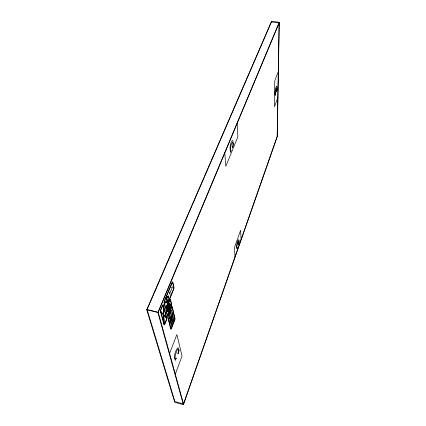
<?xml version="1.0" encoding="UTF-8"?>
<svg xmlns="http://www.w3.org/2000/svg" width="426" height="426" viewBox="0 0 426 426"><rect width="100%" height="100%" fill="white"/><g stroke="black" fill="none" stroke-linecap="round" stroke-linejoin="round"><path stroke-width="0.64" d="M271.554 22.626L271.559 21.3L279.254 22.29L277.246 136.592L183.398 404.7L174.756 402.277L146.746 309.755L271.559 21.3M167.381 310.879L167.993 311.417L167.977 310.895M279.137 22.935L277.166 136.576L183.515 403.997L174.873 401.58L147.103 309.516L271.447 21.944L279.137 22.935L158.238 312.263L183.515 403.997M168.041 311.118L168.888 308.52L169.079 309.659L168.483 310.985M170.368 304.627L170.411 304.217M170.421 304.372L169.921 306.06L169.356 305.863L169.889 303.892L170.373 304.308M169.756 319.117L170.224 312.929L172.21 312.993L171.46 309.867L168.978 316.017L169.756 319.117L172.21 312.993M167.338 310.937L167.343 310M167.791 307.039L167.588 308.568L168.291 307.673M167.887 308.765L168.286 308.919L167.919 311.273L167.375 311.055M168.323 307.732L168.531 305.793L168.174 305.932M168.148 310.261L168.089 311.321L168.392 311.081M166.087 301.054L165.746 303.131L166.475 302.62M166.364 299.334L166.704 297.252L167.429 296.762M166.135 301.017L165.82 302.945L166.497 302.476M166.417 299.297L166.731 297.364L167.407 296.911M166.31 300.788L166.044 302.401L166.614 302.007M166.55 299.318L166.816 297.699L167.381 297.316M166.364 300.751L166.124 302.215L166.635 301.858M166.603 299.281L166.843 297.811L167.354 297.465M167.897 299.691L167.658 301.15L167.152 301.502M168.137 298.232L168.371 296.773L167.865 297.119M167.945 299.654L167.684 301.262L167.125 301.651M168.185 298.2L168.451 296.592L167.892 296.97M168.078 299.675L167.764 301.587L167.099 302.055M168.355 297.971L168.669 296.059L168.004 296.507M168.132 299.643L167.791 301.699L167.072 302.204M168.408 297.934L168.744 295.873L168.03 296.358M167.748 307.077L167.844 306.715M170.368 304.835L170.134 305.575M167.812 306.72L168.046 306.044M170.043 307.497L170.384 305.011L169.394 307.173M175.304 374.209L182.062 355.982L176.875 334.57L169.591 353.463M277.843 97.586L274.456 106.724L274.765 80.807L278.29 71.664M170.171 305.751L170.309 305.394M167.94 306.4L168.185 305.831M169.793 293.338L172.503 286.789L171.3 287.545M183.398 404.7L157.897 312.508L279.254 22.29M170.027 307.444L169.644 308.621L169.239 308.515M168.994 303.85L168.174 305.676L168.936 305.708M168.882 306.022L169.431 304.819M168.478 310.916L168.302 311.294M171.204 326.14L172.53 323.984M170.97 325.203L173.93 320.395M170.735 324.266L173.968 319.031M173.744 318.089L170.501 323.318M172.69 317.146L173.265 316.225M171.22 320.826L173.515 317.141M167.439 309.979L167.184 310.272L167.903 308.648L168.424 308.85L168.163 309.148M169.074 303.813L169.463 303.876L169.644 303.067L169.468 304.83L168.744 306.411L168.994 305.607C167.594 305.825 168.755 303.429 169.463 303.754M147.103 309.516L158.238 312.263M146.746 309.755L157.897 312.508M169.415 305.767L169.931 305.943M169.889 304.015L170.341 304.217M169.468 291.959L170.118 294.712M169.655 308.376L169.724 308.765L169.197 308.621L169.394 306.848L169.457 307.252M168.861 308.674L169.026 309.681M224.79 153.003L225.812 166.358L237.873 136.826L237.181 123.354M235.03 256.894L234.38 247.847L240.605 230.322L241.116 239.508M233.214 143.711L233.278 145.862C230.876 151.438 233.965 143.44 232.766 142.444L232.548 142.38C231.249 142.832 229.092 152.125 231.174 150.453L230.551 152.433C229.673 148.504 229.923 143.754 232.271 140.399L232.953 141.134L233.214 143.711M239.108 241.478C238.012 247.895 239.002 243.763 238.762 240.818C237.735 241.148 235.759 249.455 237.447 247.442L237.468 247.799C236.057 251.766 236.702 243.64 237.149 242.804C237.154 240.946 239.364 237.708 239.108 241.478M179.112 350.651L177.93 354.033L178.558 350.284L178.057 349.166C176.407 349.506 173.249 362.302 176.311 357.962L175.31 360.423C173.467 356.498 175.075 350.795 177.914 347.744L178.505 348.207L179.112 350.651M275.638 93.986L275.212 95.445C274.216 92.213 277.539 79.3 276.985 90.797C275.393 94.833 278.098 86.766 276.383 88.155C275.782 89.423 274.541 93.896 275.638 93.986M174.782 318.994L171.385 328.116A1.044 0.266 -75.3 0 1 170.911 328.515L169.766 324.016A1.054 0.277 -75.3 0 1 169.995 322.626L173.212 314.58A1.038 0.272 -75.6 0 1 173.68 314.212L174.782 318.994M174.612 320.437L171.46 328.419A1.688 0.437 -75.3 0 1 170.693 329.064L169.548 324.569A1.704 0.447 -75.3 0 1 169.921 322.317L173.137 314.266A1.683 0.437 -75.6 0 1 173.893 313.674L174.974 318.238A1.667 0.426 -75.5 0 1 174.612 320.437M172.908 313.323L169.686 321.385A1.06 0.277 -75.4 0 1 169.197 321.774L168.014 317.114A1.07 0.288 -75.4 0 1 168.249 315.693L171.534 307.567A1.054 0.282 -75.7 0 1 172.013 307.21L173.137 311.933A1.044 0.277 -75.6 0 1 172.908 313.323M172.983 313.637L169.761 321.694A1.715 0.453 -75.4 0 1 168.978 322.328L167.791 317.668A1.731 0.463 -75.4 0 1 168.169 315.373L171.454 307.242A1.709 0.453 -75.7 0 1 172.237 306.667L173.355 311.395A1.693 0.442 -75.6 0 1 172.983 313.637M166.305 319.979L164.761 323.797A1.086 0.293 -75.2 0 1 164.25 324.202L160.74 311.129A1.118 0.314 -75.3 0 1 160.98 309.638L162.599 305.746A1.113 0.314 -75.5 0 1 163.126 305.373L166.539 318.552A1.081 0.293 -75.3 0 1 166.305 319.979M166.385 320.299L164.841 324.111A1.757 0.474 -75.2 0 1 164.015 324.772L160.495 311.71A1.81 0.506 -75.3 0 1 160.89 309.297L162.508 305.405A1.8 0.506 -75.5 0 1 163.366 304.803L166.763 317.988A1.747 0.469 -75.3 0 1 166.385 320.299M171.225 306.267L167.924 314.404A1.076 0.288 -75.4 0 1 167.423 314.787L166.199 309.952A1.086 0.298 -75.5 0 1 166.433 308.509L169.798 300.303A1.076 0.293 -75.8 0 1 170.293 299.957L171.454 304.851A1.06 0.282 -75.7 0 1 171.225 306.267M171.3 306.592L168.004 314.729A1.741 0.469 -75.4 0 1 167.2 315.346L165.964 310.517A1.757 0.479 -75.5 0 1 166.348 308.174L169.718 299.968A1.736 0.474 -75.8 0 1 170.517 299.409L171.678 304.308A1.72 0.463 -75.7 0 1 171.3 306.592M173.504 289.147L166.097 307.173A1.092 0.304 -75.5 0 1 165.586 307.54L164.314 302.529A1.102 0.309 -75.6 0 1 164.553 301.054L172.104 282.891A1.076 0.298 -76.2 0 1 172.599 282.587L173.739 287.72A1.065 0.288 -76.1 0 1 173.504 289.147M173.584 289.488L166.183 307.508A1.768 0.485 -75.5 0 1 165.352 308.104L164.074 303.094A1.789 0.501 -75.6 0 1 164.463 300.708L172.024 282.539A1.741 0.479 -76.2 0 1 172.823 282.044L173.962 287.183A1.72 0.469 -76.1 0 1 173.584 289.488M163.584 315.181L160.964 312.338L160.661 311.214L163.552 314.367L163.174 305.176L163.808 314.644L166.332 317.402L166.609 318.467L163.84 315.458L164.207 324.399L163.584 315.181"/></g></svg>
